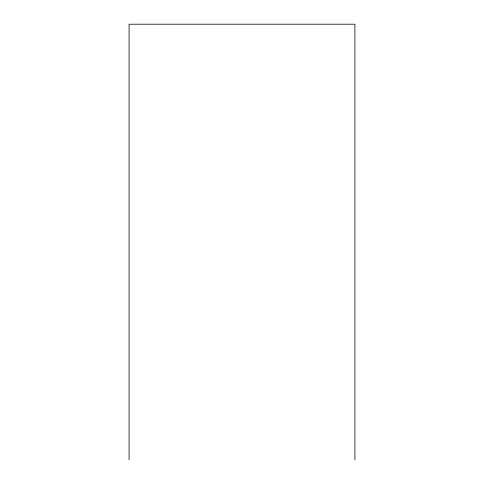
<?xml version="1.0" encoding="UTF-8"?>
<svg xmlns="http://www.w3.org/2000/svg" width="484" height="484" viewBox="0 0 484 484"><rect width="100%" height="100%" fill="white"/><g stroke="black" fill="none" stroke-linecap="round" stroke-linejoin="round"><path stroke-width="0.73" d="M354.917 459.8L354.917 24.2L129.083 24.2L129.083 459.8"/></g></svg>
